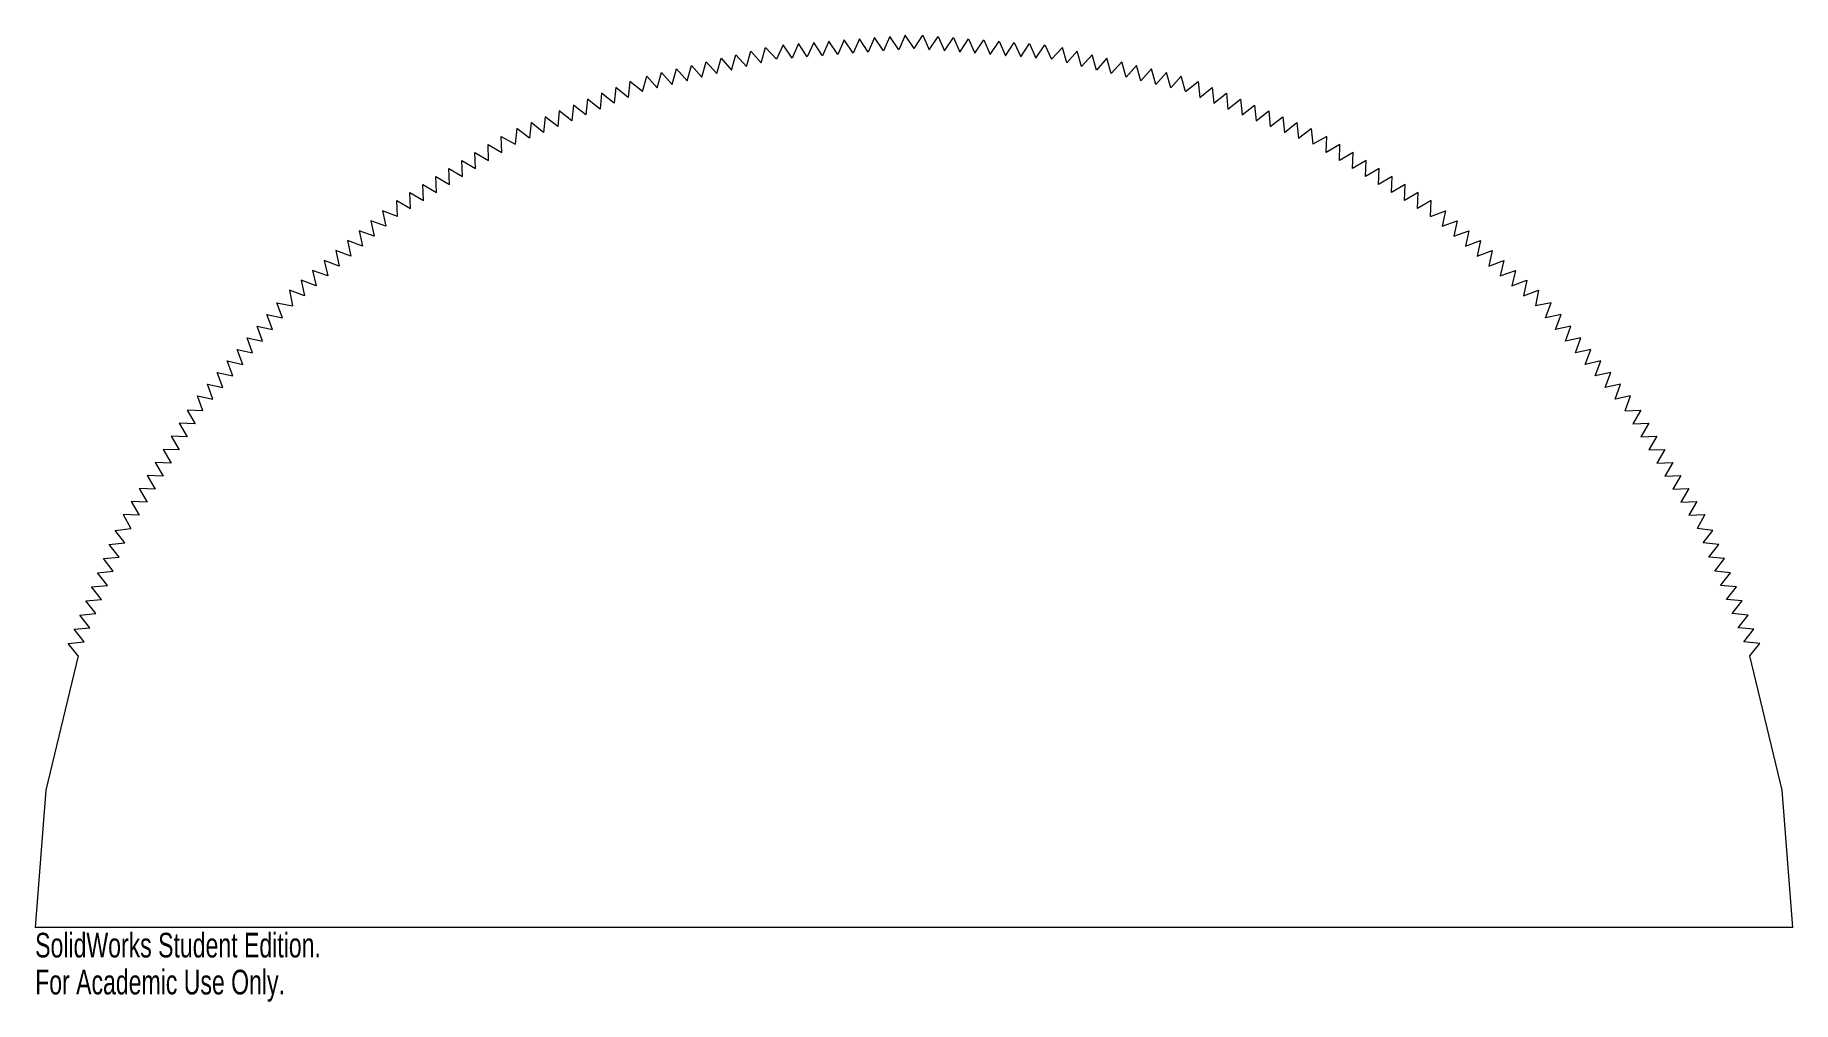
# Model space of a CAD drawing. Header units: millimetres. Extents: x -172 to 172, y -15 to 175.
import ezdxf

# ---------------------------------------------------------------- set-up
doc = ezdxf.new("R2010")
doc.units = ezdxf.units.MM
doc.styles.add('SLDTEXTSTYLE0', font='TXT', dxfattribs={"width": 0.7})

msp = doc.modelspace()

# ---------------------------------------------------------------- linework, layer by layer
at = {"color": 7, "linetype": 'Continuous', "lineweight": 15}
for p, q in [((-29.97, 169.66), (-29.12, 172.68)), ((-29.12, 172.68), (-26.98, 170.38)), ((-25.67, 173.23), (-26.98, 170.38)), ((-23.93, 170.62), (-25.67, 173.23)), ((-22.68, 173.47), (-23.93, 170.62)), ((-20.94, 170.85), (-22.68, 173.47)), ((-19.69, 173.7), (-20.94, 170.85)), ((-17.94, 171.09), (-19.69, 173.7)), ((-16.7, 173.94), (-17.94, 171.09)), ((-14.95, 171.32), (-16.7, 173.94)), ((-13.71, 174.17), (-14.95, 171.32)), ((-11.96, 171.56), (-13.71, 174.17)), ((-10.72, 174.41), (-11.96, 171.56)), ((-8.97, 171.79), (-10.72, 174.41)), ((-7.73, 174.64), (-8.97, 171.79)), ((-5.98, 172.03), (-7.73, 174.64)), ((-4.74, 174.88), (-5.98, 172.03)), ((-2.99, 172.26), (-4.74, 174.88)), ((-1.74, 175.11), (-2.99, 172.26)), ((0, 172.5), (-1.74, 175.11)), ((0, 172.5), (1.74, 175.11)), ((1.74, 175.11), (2.99, 172.26)), ((2.99, 172.26), (4.74, 174.88)), ((4.74, 174.88), (5.98, 172.03)), ((5.98, 172.03), (7.73, 174.64)), ((7.73, 174.64), (8.97, 171.79)), ((8.97, 171.79), (10.72, 174.41)), ((10.72, 174.41), (11.96, 171.56)), ((11.96, 171.56), (13.71, 174.17)), ((13.71, 174.17), (14.95, 171.32)), ((14.95, 171.32), (16.7, 173.94)), ((16.7, 173.94), (17.94, 171.09)), ((17.94, 171.09), (19.69, 173.7)), ((19.69, 173.7), (20.94, 170.85)), ((20.94, 170.85), (22.68, 173.47)), ((22.68, 173.47), (23.93, 170.62)), ((23.93, 170.62), (25.67, 173.23)), ((25.67, 173.23), (26.98, 170.38)), ((29.12, 172.68), (26.98, 170.38)), ((29.97, 169.66), (29.12, 172.68)), ((-44.55, 166.16), (-43.7, 169.18)), ((-43.7, 169.18), (-41.64, 166.86)), ((-41.64, 166.86), (-40.79, 169.88)), ((-40.79, 169.88), (-38.72, 167.56)), ((-38.72, 167.56), (-37.87, 170.58)), ((-37.87, 170.58), (-35.8, 168.26)), ((-35.8, 168.26), (-34.95, 171.28)), ((-34.95, 171.28), (-32.89, 168.96)), ((-32.89, 168.96), (-32.03, 171.98)), ((-32.03, 171.98), (-29.97, 169.66)), ((32.03, 171.98), (29.97, 169.66)), ((32.89, 168.96), (32.03, 171.98)), ((34.95, 171.28), (32.89, 168.96)), ((35.8, 168.26), (34.95, 171.28)), ((37.87, 170.58), (35.8, 168.26)), ((38.72, 167.56), (37.87, 170.58)), ((40.79, 169.88), (38.72, 167.56)), ((41.64, 166.86), (40.79, 169.88)), ((43.7, 169.18), (41.64, 166.86)), ((44.55, 166.16), (43.7, 169.18)), ((-55.77, 166), (-56.08, 162.91)), ((-53.31, 164.06), (-55.77, 166)), ((-53.31, 164.06), (-52.45, 167.08)), ((-52.45, 167.08), (-50.39, 164.76)), ((-50.39, 164.76), (-49.54, 167.78)), ((-49.54, 167.78), (-47.47, 165.46)), ((-47.47, 165.46), (-46.62, 168.48)), ((-46.62, 168.48), (-44.55, 166.16)), ((46.62, 168.48), (44.55, 166.16)), ((47.47, 165.46), (46.62, 168.48)), ((49.54, 167.78), (47.47, 165.46)), ((50.39, 164.76), (49.54, 167.78)), ((52.45, 167.08), (50.39, 164.76)), ((53.31, 164.06), (52.45, 167.08)), ((53.31, 164.06), (55.77, 166)), ((55.77, 166), (56.08, 162.91)), ((-64.09, 162.56), (-64.39, 159.47)), ((-61.62, 160.61), (-64.09, 162.56)), ((-61.32, 163.71), (-61.62, 160.61)), ((-58.85, 161.76), (-61.32, 163.71)), ((-58.54, 164.85), (-58.85, 161.76)), ((-56.08, 162.91), (-58.54, 164.85)), ((56.08, 162.91), (58.54, 164.85)), ((58.54, 164.85), (58.85, 161.76)), ((58.85, 161.76), (61.32, 163.71)), ((61.32, 163.71), (61.62, 160.61)), ((61.62, 160.61), (64.09, 162.56)), ((64.09, 162.56), (64.39, 159.47)), ((-72.4, 159.11), (-72.71, 156.02)), ((-69.94, 157.17), (-72.4, 159.11)), ((-69.63, 160.26), (-69.94, 157.17)), ((-67.16, 158.32), (-69.63, 160.26)), ((-66.86, 161.41), (-67.16, 158.32)), ((-64.39, 159.47), (-66.86, 161.41)), ((64.39, 159.47), (66.86, 161.41)), ((66.86, 161.41), (67.16, 158.32)), ((67.16, 158.32), (69.63, 160.26)), ((69.63, 160.26), (69.94, 157.17)), ((69.94, 157.17), (72.4, 159.11)), ((72.4, 159.11), (72.71, 156.02)), ((-77.95, 156.82), (-78.31, 153.7)), ((-75.48, 154.87), (-77.95, 156.82)), ((-75.17, 157.97), (-75.48, 154.87)), ((-72.71, 156.02), (-75.17, 157.97)), ((72.71, 156.02), (75.17, 157.97)), ((75.17, 157.97), (75.48, 154.87)), ((75.48, 154.87), (77.95, 156.82)), ((77.95, 156.82), (78.31, 153.7)), ((-86.05, 148.96), (-86.17, 152.1)), ((-86.17, 152.1), (-83.49, 150.53)), ((-83.49, 150.53), (-83.61, 153.67)), ((-83.61, 153.67), (-80.93, 152.1)), ((-80.93, 152.1), (-81.05, 155.23)), ((-81.05, 155.23), (-78.31, 153.7)), ((81.05, 155.23), (78.31, 153.7)), ((80.93, 152.1), (81.05, 155.23)), ((83.61, 153.67), (80.93, 152.1)), ((83.49, 150.53), (83.61, 153.67)), ((86.17, 152.1), (83.49, 150.53)), ((86.05, 148.96), (86.17, 152.1)), ((-91.16, 145.83), (-91.29, 148.96)), ((-91.29, 148.96), (-88.6, 147.39)), ((-88.6, 147.39), (-88.73, 150.53)), ((-88.73, 150.53), (-86.05, 148.96)), ((88.73, 150.53), (86.05, 148.96)), ((88.6, 147.39), (88.73, 150.53)), ((91.29, 148.96), (88.6, 147.39)), ((91.16, 145.83), (91.29, 148.96)), ((-96.28, 142.69), (-96.4, 145.83)), ((-96.4, 145.83), (-93.72, 144.26)), ((-93.72, 144.26), (-93.84, 147.4)), ((-93.84, 147.4), (-91.16, 145.83)), ((93.84, 147.4), (91.16, 145.83)), ((93.72, 144.26), (93.84, 147.4)), ((96.4, 145.83), (93.72, 144.26)), ((96.28, 142.69), (96.4, 145.83)), ((-101.39, 139.56), (-101.52, 142.69)), ((-101.52, 142.69), (-98.84, 141.12)), ((-98.84, 141.12), (-98.96, 144.26)), ((-98.96, 144.26), (-96.28, 142.69)), ((98.96, 144.26), (96.28, 142.69)), ((98.84, 141.12), (98.96, 144.26)), ((101.52, 142.69), (98.84, 141.12)), ((101.39, 139.56), (101.52, 142.69)), ((-106.62, 138.7), (-105.96, 135.66)), ((-103.67, 137.61), (-106.62, 138.7)), ((-104.34, 140.64), (-103.67, 137.61)), ((-101.39, 139.56), (-104.34, 140.64)), ((101.39, 139.56), (104.34, 140.64)), ((104.34, 140.64), (103.67, 137.61)), ((103.67, 137.61), (106.62, 138.7)), ((106.62, 138.7), (105.96, 135.66)), ((-111.18, 134.8), (-110.52, 131.76)), ((-108.24, 133.71), (-111.18, 134.8)), ((-108.9, 136.75), (-108.24, 133.71)), ((-105.96, 135.66), (-108.9, 136.75)), ((105.96, 135.66), (108.9, 136.75)), ((108.9, 136.75), (108.24, 133.71)), ((108.24, 133.71), (111.18, 134.8)), ((111.18, 134.8), (110.52, 131.76)), ((-113.46, 132.85), (-112.8, 129.81)), ((-110.52, 131.76), (-113.46, 132.85)), ((110.52, 131.76), (113.46, 132.85)), ((113.46, 132.85), (112.8, 129.81)), ((-118.03, 128.95), (-117.36, 125.92)), ((-115.08, 127.87), (-118.03, 128.95)), ((-115.75, 130.9), (-115.08, 127.87)), ((-112.8, 129.81), (-115.75, 130.9)), ((112.8, 129.81), (115.75, 130.9)), ((115.75, 130.9), (115.08, 127.87)), ((115.08, 127.87), (118.03, 128.95)), ((118.03, 128.95), (117.36, 125.92)), ((-122.59, 125.06), (-121.98, 121.98)), ((-119.64, 123.97), (-122.59, 125.06)), ((-120.31, 127.01), (-119.64, 123.97)), ((-117.36, 125.92), (-120.31, 127.01)), ((117.36, 125.92), (120.31, 127.01)), ((120.31, 127.01), (119.64, 123.97)), ((119.64, 123.97), (122.59, 125.06)), ((122.59, 125.06), (121.98, 121.98)), ((-123.97, 119.64), (-125.06, 122.59)), ((-125.06, 122.59), (-121.98, 121.98)), ((125.06, 122.59), (121.98, 121.98)), ((123.97, 119.64), (125.06, 122.59)), ((-127.87, 115.08), (-128.95, 118.03)), ((-128.95, 118.03), (-125.92, 117.36)), ((-125.92, 117.36), (-127.01, 120.31)), ((-127.01, 120.31), (-123.97, 119.64)), ((127.01, 120.31), (123.97, 119.64)), ((125.92, 117.36), (127.01, 120.31)), ((128.95, 118.03), (125.92, 117.36)), ((127.87, 115.08), (128.95, 118.03)), ((-129.81, 112.8), (-130.9, 115.75)), ((-130.9, 115.75), (-127.87, 115.08)), ((130.9, 115.75), (127.87, 115.08)), ((129.81, 112.8), (130.9, 115.75)), ((-133.71, 108.24), (-134.8, 111.18)), ((-134.8, 111.18), (-131.76, 110.52)), ((-131.76, 110.52), (-132.85, 113.46)), ((-132.85, 113.46), (-129.81, 112.8)), ((132.85, 113.46), (129.81, 112.8)), ((131.76, 110.52), (132.85, 113.46)), ((134.8, 111.18), (131.76, 110.52)), ((133.71, 108.24), (134.8, 111.18)), ((-135.66, 105.96), (-136.75, 108.9)), ((-136.75, 108.9), (-133.71, 108.24)), ((136.75, 108.9), (133.71, 108.24)), ((135.66, 105.96), (136.75, 108.9)), ((-139.56, 101.39), (-140.64, 104.34)), ((-140.64, 104.34), (-137.61, 103.67)), ((-137.61, 103.67), (-138.7, 106.62)), ((-138.7, 106.62), (-135.66, 105.96)), ((138.7, 106.62), (135.66, 105.96)), ((137.61, 103.67), (138.7, 106.62)), ((140.64, 104.34), (137.61, 103.67)), ((139.56, 101.39), (140.64, 104.34)), ((-142.69, 101.52), (-141.12, 98.84)), ((-139.56, 101.39), (-142.69, 101.52)), ((139.56, 101.39), (142.69, 101.52)), ((142.69, 101.52), (141.12, 98.84)), ((-144.26, 98.96), (-142.69, 96.28)), ((-141.12, 98.84), (-144.26, 98.96)), ((141.12, 98.84), (144.26, 98.96)), ((144.26, 98.96), (142.69, 96.28)), ((-147.4, 93.84), (-145.83, 91.16)), ((-144.26, 93.72), (-147.4, 93.84)), ((-145.83, 96.4), (-144.26, 93.72)), ((-142.69, 96.28), (-145.83, 96.4)), ((142.69, 96.28), (145.83, 96.4)), ((145.83, 96.4), (144.26, 93.72)), ((144.26, 93.72), (147.4, 93.84)), ((147.4, 93.84), (145.83, 91.16)), ((-148.96, 91.29), (-147.39, 88.6)), ((-145.83, 91.16), (-148.96, 91.29)), ((145.83, 91.16), (148.96, 91.29)), ((148.96, 91.29), (147.39, 88.6)), ((-150.53, 88.73), (-148.96, 86.05)), ((-147.39, 88.6), (-150.53, 88.73)), ((147.39, 88.6), (150.53, 88.73)), ((150.53, 88.73), (148.96, 86.05)), ((-153.67, 83.61), (-152.1, 80.93)), ((-150.53, 83.49), (-153.67, 83.61)), ((-152.1, 86.17), (-150.53, 83.49)), ((-148.96, 86.05), (-152.1, 86.17)), ((148.96, 86.05), (152.1, 86.17)), ((152.1, 86.17), (150.53, 83.49)), ((150.53, 83.49), (153.67, 83.61)), ((153.67, 83.61), (152.1, 80.93)), ((-155.23, 81.05), (-153.7, 78.31)), ((-152.1, 80.93), (-155.23, 81.05)), ((152.1, 80.93), (155.23, 81.05)), ((155.23, 81.05), (153.7, 78.31)), ((-156.82, 77.95), (-153.7, 78.31)), ((-154.87, 75.48), (-156.82, 77.95)), ((156.82, 77.95), (153.7, 78.31)), ((154.87, 75.48), (156.82, 77.95)), ((-159.11, 72.4), (-156.02, 72.71)), ((-157.97, 75.17), (-154.87, 75.48)), ((-156.02, 72.71), (-157.97, 75.17)), ((157.97, 75.17), (154.87, 75.48)), ((156.02, 72.71), (157.97, 75.17)), ((159.11, 72.4), (156.02, 72.71)), ((-160.26, 69.63), (-157.17, 69.94)), ((-158.32, 67.16), (-160.26, 69.63)), ((-157.17, 69.94), (-159.11, 72.4)), ((157.17, 69.94), (159.11, 72.4)), ((160.26, 69.63), (157.17, 69.94)), ((158.32, 67.16), (160.26, 69.63)), ((-161.41, 66.86), (-158.32, 67.16)), ((-159.47, 64.39), (-161.41, 66.86)), ((161.41, 66.86), (158.32, 67.16)), ((159.47, 64.39), (161.41, 66.86)), ((-162.56, 64.09), (-159.47, 64.39)), ((-160.61, 61.62), (-162.56, 64.09)), ((162.56, 64.09), (159.47, 64.39)), ((160.61, 61.62), (162.56, 64.09)), ((-164.85, 58.54), (-161.76, 58.85)), ((-163.71, 61.32), (-160.61, 61.62)), ((-161.76, 58.85), (-163.71, 61.32)), ((163.71, 61.32), (160.61, 61.62)), ((161.76, 58.85), (163.71, 61.32)), ((164.85, 58.54), (161.76, 58.85)), ((-166, 55.77), (-162.91, 56.08)), ((-164.06, 53.31), (-166, 55.77)), ((-162.91, 56.08), (-164.85, 58.54)), ((162.91, 56.08), (164.85, 58.54)), ((166, 55.77), (162.91, 56.08)), ((164.06, 53.31), (166, 55.77)), ((-164.06, 53.31), (-170.38, 26.98)), ((170.38, 26.98), (164.06, 53.31)), ((-170.38, 26.98), (-172.5, 0)), ((172.5, 0), (170.38, 26.98)), ((172.5, 0), (-172.5, 0))]:
    msp.add_line(p, q, dxfattribs=at)

# ---------------------------------------------------------------- texts
at = {"color": 7, "linetype": 'Continuous', "char_height": 4.8336, "attachment_point": 1, "style": 'SLDTEXTSTYLE0'}
for s, insert in [('SolidWorks Student Edition.', (-172.5, -1.02)), ('For Academic Use Only.', (-172.5, -8.27))]:
    msp.add_mtext(s, dxfattribs=dict(at, insert=insert))

doc.saveas('drawing.dxf')
